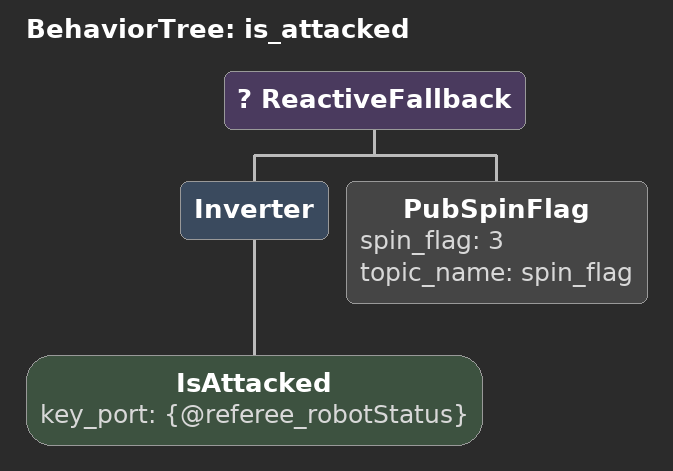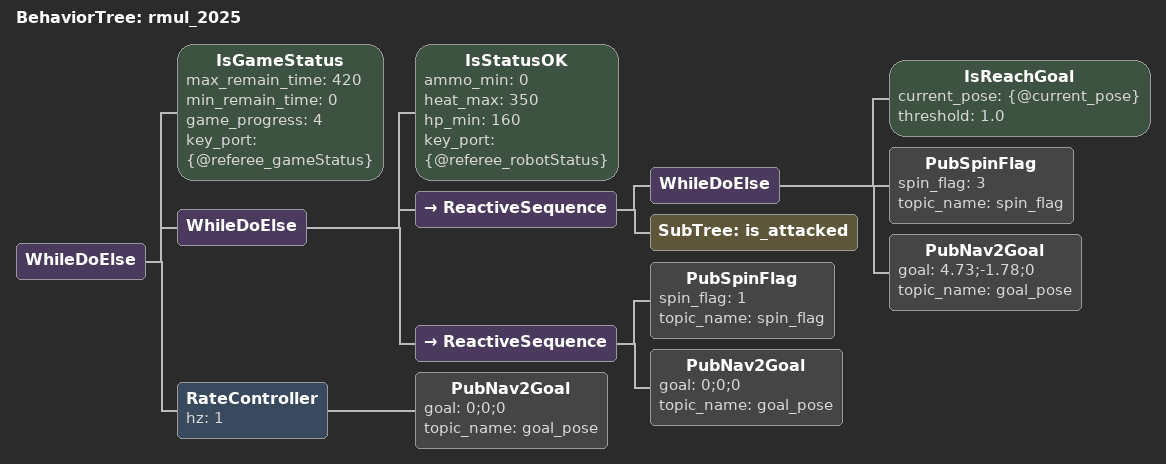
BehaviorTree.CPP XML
<?xml version="1.0" encoding="UTF-8"?>
<root BTCPP_format="4">
  <BehaviorTree ID="is_attacked">
    <ReactiveFallback>
      <Inverter>
        <IsAttacked key_port="{@referee_robotStatus}"/>
      </Inverter>
      <PubSpinFlag spin_flag="3"
                   topic_name="spin_flag"/>
    </ReactiveFallback>
  </BehaviorTree>

  <BehaviorTree ID="rmul_2025">
    <WhileDoElse>
      <IsGameStatus max_remain_time="420"
                    min_remain_time="0"
                    game_progress="4"
                    key_port="{@referee_gameStatus}"/>
      <WhileDoElse>
        <IsStatusOK ammo_min="0"
                    heat_max="350"
                    hp_min="160"
                    key_port="{@referee_robotStatus}"/>
        <ReactiveSequence>
          <WhileDoElse>
            <IsReachGoal current_pose="{@current_pose}"
                         threshold="1.0"/>
            <PubSpinFlag spin_flag="3"
                         topic_name="spin_flag"/>
            <PubNav2Goal goal="4.73;-1.78;0"
                         topic_name="goal_pose"/>
          </WhileDoElse>
          <SubTree ID="is_attacked"/>
        </ReactiveSequence>
        <ReactiveSequence>
          <PubSpinFlag spin_flag="1"
                       topic_name="spin_flag"/>
          <PubNav2Goal goal="0;0;0"
                       topic_name="goal_pose"/>
        </ReactiveSequence>
      </WhileDoElse>
      <RateController hz="1">
        <PubNav2Goal goal="0;0;0"
                     topic_name="goal_pose"/>
      </RateController>
    </WhileDoElse>
  </BehaviorTree>

</root>
